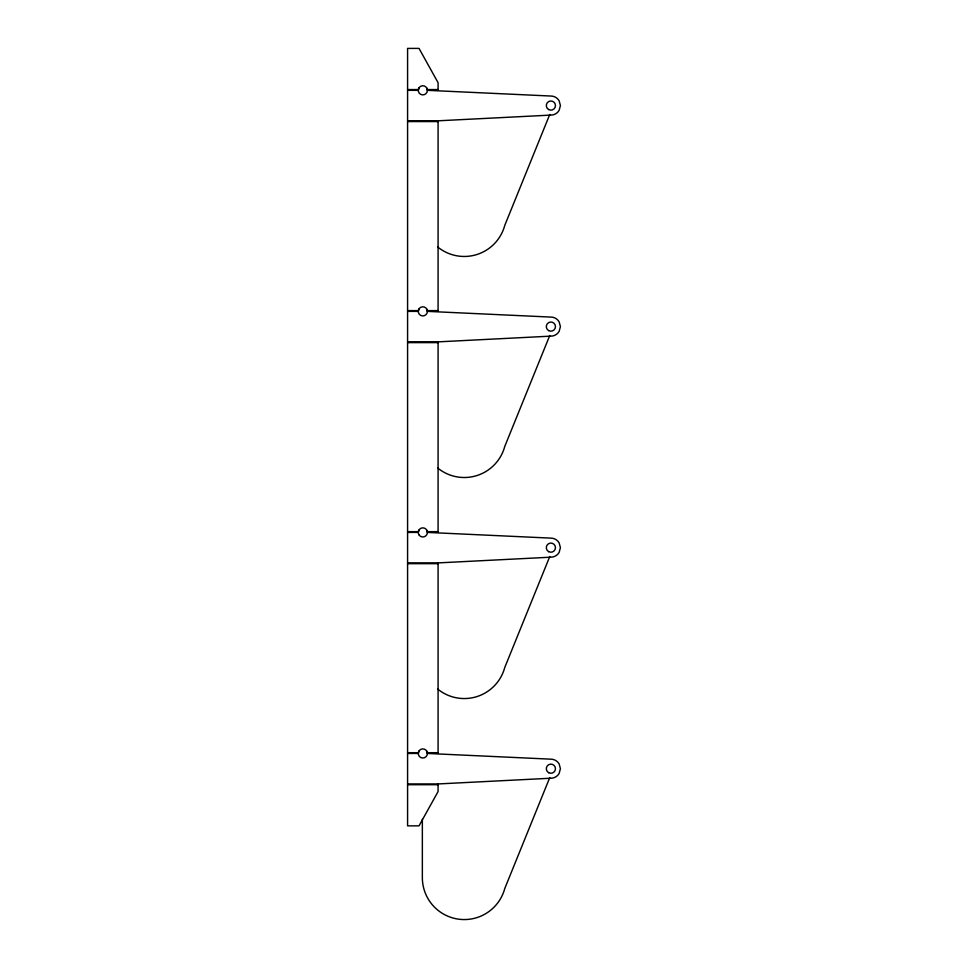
<?xml version="1.0" encoding="UTF-8"?>
<svg xmlns="http://www.w3.org/2000/svg" width="968" height="968" viewBox="0 0 968 968"><rect width="100%" height="100%" fill="white"/><g stroke="black" fill="none" stroke-linecap="round" stroke-linejoin="round"><path stroke-width="1.45" d="M418.866 88.04L418.261 90.327L407.589 90.327M418.866 309.082L418.261 311.369L407.589 311.369M418.866 530.125L418.261 532.412L407.589 532.412M418.866 751.168L418.261 753.455L407.589 753.455M549.764 114.442L504.764 225.399A41.926 41.926 0 0 1 437.669 246.949M549.764 335.485L504.764 446.442A41.926 41.926 0 0 1 437.669 467.992M549.764 556.527L504.764 667.484A41.926 41.926 0 0 1 437.669 689.034M549.764 777.57L504.764 888.527A41.926 41.926 0 0 1 422.351 877.673L422.351 819.315M407.589 120.806L438.081 120.806L550.889 115.095A9.523 9.523 0 0 0 559.141 110.328L560.411 105.572L559.141 100.805A9.523 9.523 0 0 0 550.889 96.038L427.408 90.327A4.574 4.574 0 0 1 420.548 94.283A4.574 4.574 0 0 1 420.548 86.358A4.574 4.574 0 0 1 427.408 90.327L426.791 88.04M407.589 341.861L438.081 341.861L550.889 336.138A9.523 9.523 0 0 0 559.141 331.371L560.411 326.615L559.141 321.848A9.523 9.523 0 0 0 550.889 317.081L427.408 311.369A4.574 4.574 0 0 1 420.548 315.326A4.574 4.574 0 0 1 420.548 307.401A4.574 4.574 0 0 1 427.408 311.369L426.791 309.082M407.589 562.904L438.081 562.904L550.889 557.181A9.523 9.523 0 0 0 559.141 552.413L560.411 547.658L559.141 542.891A9.523 9.523 0 0 0 550.889 538.123L427.408 532.412L426.791 530.125M407.589 783.947L438.081 783.947L550.889 778.224A9.523 9.523 0 0 0 559.141 773.468L560.411 768.701L559.141 763.933A9.523 9.523 0 0 0 550.889 759.166L427.408 753.455A4.574 4.574 0 0 1 420.548 757.412A4.574 4.574 0 0 1 420.548 749.498A4.574 4.574 0 0 1 427.408 753.455L426.791 751.168M407.589 89.564L418.466 89.564M427.203 89.564L438.081 89.564M407.589 121.569L438.081 121.569M407.589 310.607L418.466 310.607M427.203 310.607L438.081 310.607M407.589 342.624L438.081 342.624M407.589 531.65L418.466 531.65M427.203 531.65L438.081 531.65M407.589 563.666L438.081 563.666M407.589 752.693L418.466 752.693M427.203 752.693L438.081 752.693M407.589 784.709L438.081 784.709M438.081 90.327L438.081 82.703L419.023 48.4L407.589 48.4L407.589 825.861L419.023 825.861L438.081 791.57L438.081 783.947M438.081 120.806L438.081 311.369M438.081 341.861L438.081 532.412M438.081 562.904L438.081 753.455M548.602 109.529A4.574 4.574 0 0 0 555.463 105.572A4.574 4.574 0 0 0 548.602 101.604A4.574 4.574 0 0 0 548.602 109.529M548.602 330.572A4.574 4.574 0 0 0 555.463 326.615A4.574 4.574 0 0 0 548.602 322.646A4.574 4.574 0 0 0 548.602 330.572M548.602 772.658A4.574 4.574 0 0 0 555.463 768.701A4.574 4.574 0 0 0 548.602 764.744A4.574 4.574 0 0 0 548.602 772.658M418.866 534.699A4.574 4.574 0 0 0 426.791 534.699A4.574 4.574 0 0 0 422.834 527.838A4.574 4.574 0 0 0 418.866 534.699M548.602 551.615A4.574 4.574 0 0 0 555.463 547.658A4.574 4.574 0 0 0 548.602 543.689A4.574 4.574 0 0 0 548.602 551.615"/></g></svg>
